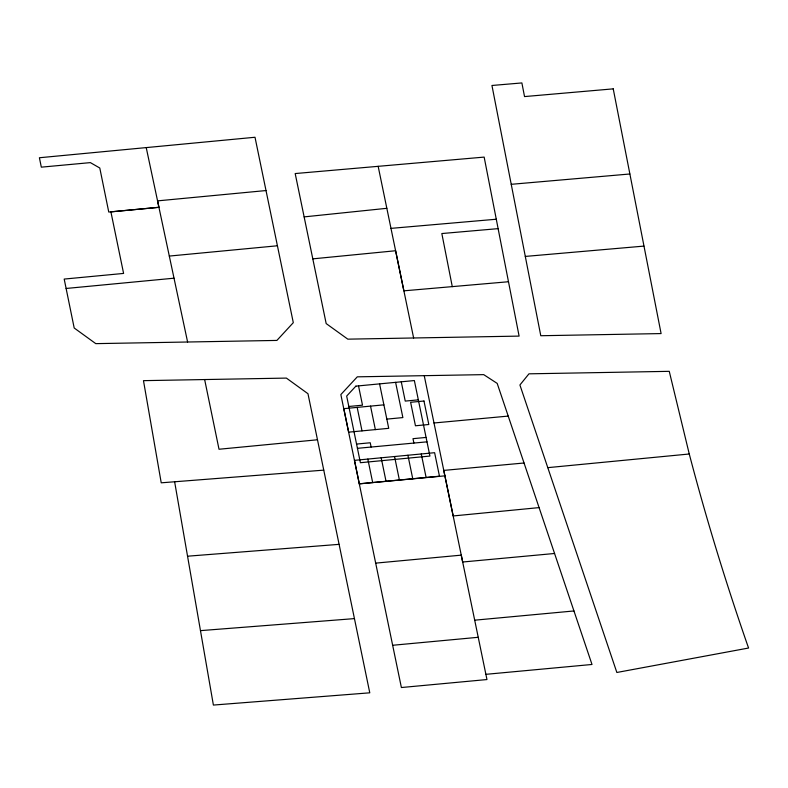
<?xml version="1.0" encoding="UTF-8"?>
<svg xmlns="http://www.w3.org/2000/svg" width="788" height="788" viewBox="0 0 788 788"><rect width="100%" height="100%" fill="white"/><g stroke="black" fill="none" stroke-linecap="round" stroke-linejoin="round"><path stroke-width="1.18" d="M304.138 216.887L386.839 208.308M312.806 258.858L395.615 250.742L403.88 290.831L508.487 281.74M547.788 467.648L689.264 453.996C706.097 518.277 725.59 581.849 747.369 644.623L748.6 648.022L616.856 672.479L519.913 384.987L528.965 373.827L669.258 371.335L689.264 453.996M539.09 507.61L453.169 515.953L443.762 470.406L524.04 462.999M266.039 190.548L157.57 200.871L158.94 207.303L108.764 212.051L99.79 168.011L90.374 162.623L41.321 167.154L39.4 157.748L255.007 137.26L293.303 322.666L276.893 340.426L95.781 343.637L74.2 328.005L64.192 279.07L123.598 273.426L110.901 211.854L158.94 207.303M169.312 256.07L277.415 245.777M66.113 288.467L174.02 278.194M348.818 406.48L362.5 405.18L358.52 385.884M418.329 399.851L405.239 401.092L401.269 381.806M383.884 404.845L343.814 408.667L348.651 432.159L388.73 428.327L379.58 383.874M386.839 419.118L402.875 417.581L395.606 382.347M317.485 439.783L219.015 449.249L204.644 379.55L143.475 380.653L161.225 482.817L323.76 470.141M356.57 444.068L370.242 442.767L371.128 447.052M426.081 437.429L412.991 438.68L413.887 443.063M359.318 483.832L439.468 476.188L434.621 452.696L354.472 460.35L359.318 483.832L444.895 475.853M357.447 448.323L426.988 441.841M375.699 563.125L461.256 555.146L486.964 679.551L401.387 687.53L340.849 394.561L357.299 376.831L483.704 374.635L497.189 383.401L592.005 664.471L485.881 674.331M474.701 620.186L573.95 610.956M392.66 645.274L478.247 637.295M433.971 422.989L508.221 416.094M554.565 553.481L462.674 562.011L424.239 375.649M511.235 184.313L629.839 173.99M390.976 228.372L496.282 219.231L519.105 336.102L347.804 339.155L326.173 323.572L295.185 173.557L484.157 157.098L496.282 219.231M498.124 228.638L441.832 233.543L452.282 286.635M525.3 256.425L643.904 246.102M187.554 556.2L339.096 544.35M200.467 630.636L354.442 618.61M204.644 379.55L286.389 378.092L307.97 393.724L369.779 692.819L213.39 705.063L174.631 481.773M146.223 147.592L187.603 342.012M378.161 166.317L413.631 337.983M421.265 453.967L426.111 477.459M407.908 455.247L412.745 478.74M394.552 456.518L399.388 480.01M370.527 406.115L375.364 429.608M381.185 457.798L386.031 481.281M357.171 407.386L362.007 430.878M367.829 459.069L372.675 482.561M355.88 386.14L346.671 396.059L360.402 462.704L429.923 456.065L414.36 380.555L355.88 386.14M423.974 401.013L410.617 402.284L415.453 425.776L428.81 424.505L423.974 401.013M613.231 88.857L524.532 96.579L521.883 82.937L491.948 85.478L540.775 335.727L661.102 333.58L613.231 88.857"/></g></svg>
